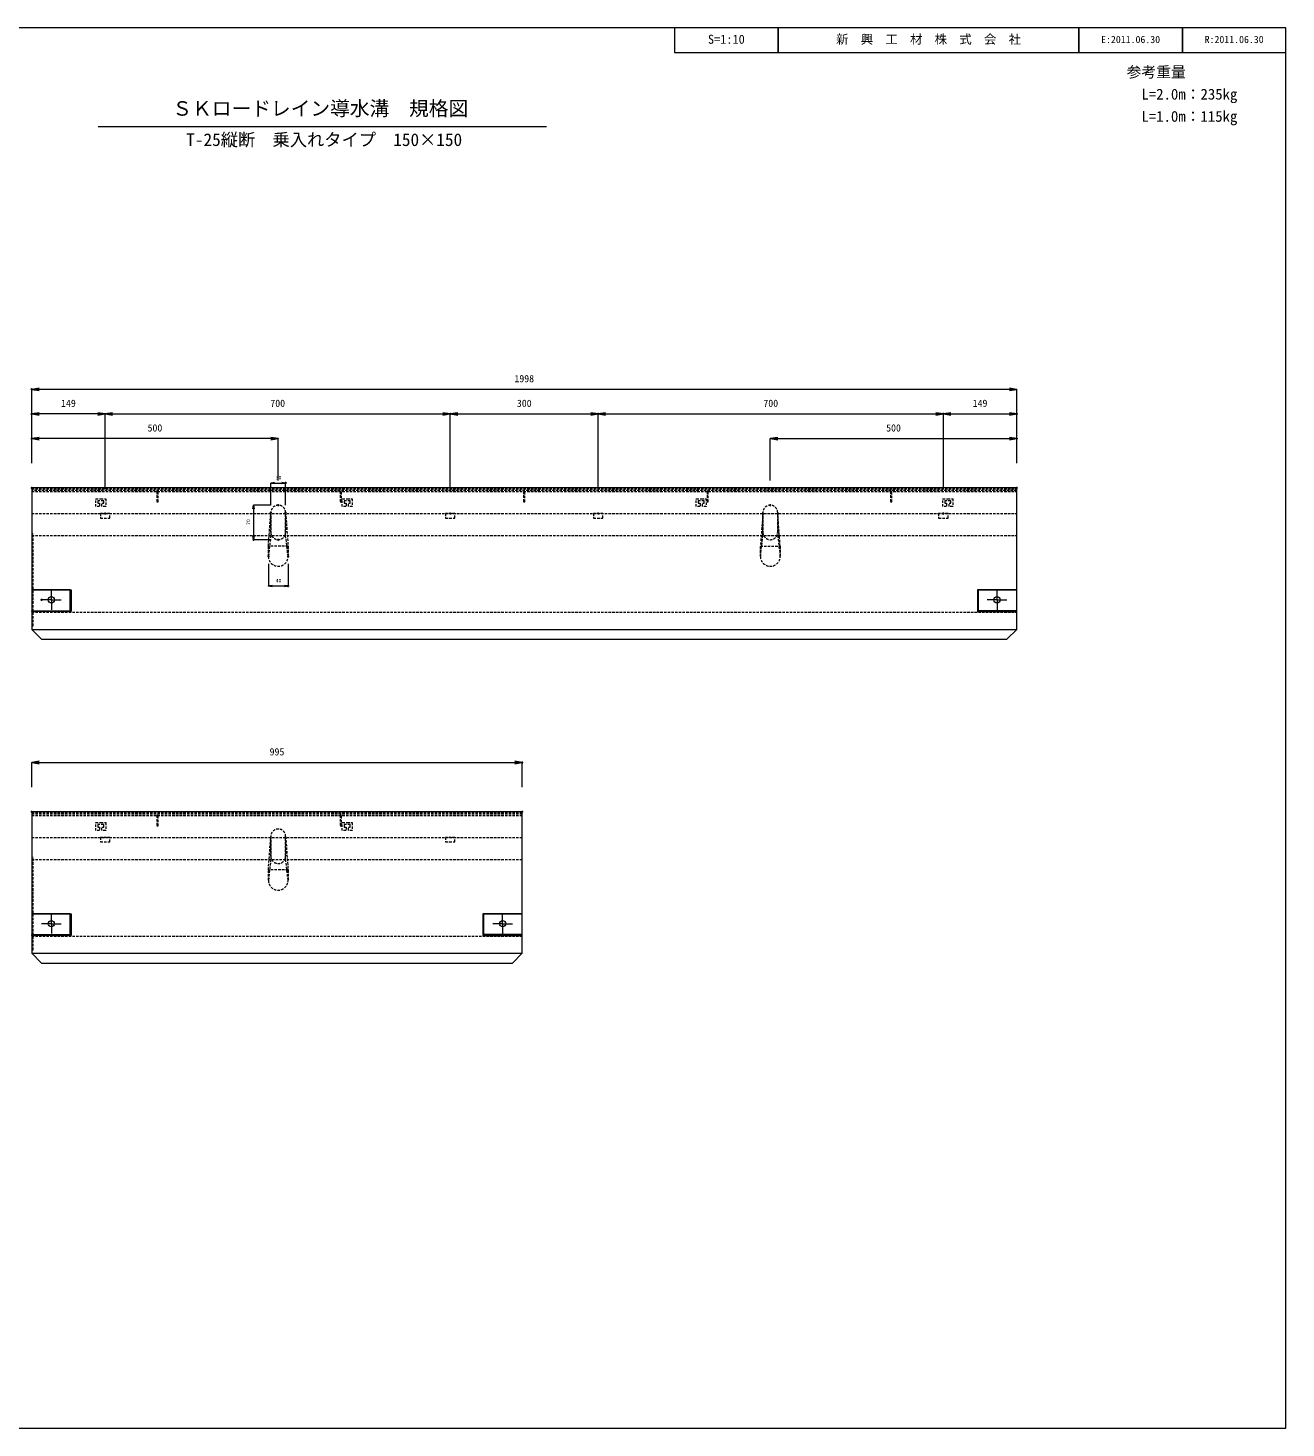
# Model space of a CAD drawing. Units: millimetres, scale not verified. Extents: x -1945 to 1945, y -1420 to 1420.
# Drawn here: x -607 to 1945, y -1420 to 1420 of the extents above; entities that cross this region are included whole.
import ezdxf
from ezdxf.enums import TextEntityAlignment as Align

# ---------------------------------------------------------------- set-up
doc = ezdxf.new("R2010")
doc.units = ezdxf.units.MM
doc.header["$LTSCALE"] = 10
doc.header["$PDMODE"] = 32
doc.header["$PDSIZE"] = 2
doc.linetypes.add('USER1', pattern=[0.75, 0.5, -0.25])
doc.layers.add('0-0_0', color=7, linetype='Continuous')
doc.layers.add('0-3_DEFPOINTS', color=7, linetype='Continuous')
for name, color, linetype, lineweight in [('0-1_TITLE', 7, 'Continuous', 18), ('0-2_SUNPO_S10', 3, 'Continuous', 18), ('0-4_KIJUN', 7, 'Continuous', 18), ('0-7_WWAY', 7, 'USER1', 18), ('0-8_WWAY_SUNPO_S10', 3, 'Continuous', 18), ('0-9_WWAY_SUNPO_S5', 3, 'Continuous', 18)]:
    doc.layers.add(name, color=color, linetype=linetype, lineweight=lineweight)
doc.styles.add('ＭＳ ゴシック', font='')
doc.styles.get('ＭＳ ゴシック').set_extended_font_data('MS Gothic')

# ---------------------------------------------------------------- blocks, each defined once
blk = doc.blocks.new('_OPEN')
at = {"layer": '0-0_0'}
blk.add_line((0, 0), (-1, 0), dxfattribs=at)
blk.add_lwpolyline([(-1, 0.1667), (0, 0), (-1, -0.1667)], dxfattribs=at)
blk = doc.blocks.new('D29')
at = {"layer": '0-2_SUNPO_S10'}
for p, q in [((1346, 1957), (1346, 2057)), ((1480, 2057), (1361, 2057)), ((1495, 1905), (1495, 2057))]:
    blk.add_line(p, q, dxfattribs=at)
at = {"layer": '0-3_DEFPOINTS'}
for p in [(1346, 2057), (1346, 1907), (1495, 1855)]:
    blk.add_point(p, dxfattribs=at)
at = {"layer": '0-2_SUNPO_S10', "xscale": 15, "yscale": 15, "rotation": 180}
blk.add_blockref('_OPEN', (1346, 2057), dxfattribs=at)
at = {"layer": '0-2_SUNPO_S10', "xscale": 15, "yscale": 15}
blk.add_blockref('_OPEN', (1495, 2057), dxfattribs=at)
at = {"layer": '0-2_SUNPO_S10', "color": 7, "style": 'ＭＳ ゴシック'}
blk.add_text('149', height=14.66, dxfattribs=at).set_placement((1405.5, 2067), align=Align.BOTTOM_LEFT)
blk = doc.blocks.new('D30')
at = {"layer": '0-2_SUNPO_S10'}
for p, q in [((1495, 1905), (1495, 2057)), ((1510, 2057), (2180, 2057)), ((2195, 1905), (2195, 2057))]:
    blk.add_line(p, q, dxfattribs=at)
at = {"layer": '0-3_DEFPOINTS'}
for p in [(2195, 2057), (1495, 1855), (2195, 1855)]:
    blk.add_point(p, dxfattribs=at)
at = {"layer": '0-2_SUNPO_S10', "xscale": 15, "yscale": 15, "rotation": 180}
blk.add_blockref('_OPEN', (1495, 2057), dxfattribs=at)
at = {"layer": '0-2_SUNPO_S10', "xscale": 15, "yscale": 15}
blk.add_blockref('_OPEN', (2195, 2057), dxfattribs=at)
at = {"layer": '0-2_SUNPO_S10', "color": 7, "style": 'ＭＳ ゴシック'}
blk.add_text('700', height=14.66, dxfattribs=at).set_placement((1830, 2067), align=Align.BOTTOM_LEFT)
blk = doc.blocks.new('D31')
at = {"layer": '0-2_SUNPO_S10'}
for p, q in [((2195, 1905), (2195, 2057)), ((2210, 2057), (2480, 2057)), ((2495, 1905), (2495, 2057))]:
    blk.add_line(p, q, dxfattribs=at)
at = {"layer": '0-3_DEFPOINTS'}
for p in [(2495, 2057), (2195, 1855), (2495, 1855)]:
    blk.add_point(p, dxfattribs=at)
at = {"layer": '0-2_SUNPO_S10', "xscale": 15, "yscale": 15, "rotation": 180}
blk.add_blockref('_OPEN', (2195, 2057), dxfattribs=at)
at = {"layer": '0-2_SUNPO_S10', "xscale": 15, "yscale": 15}
blk.add_blockref('_OPEN', (2495, 2057), dxfattribs=at)
at = {"layer": '0-2_SUNPO_S10', "color": 7, "style": 'ＭＳ ゴシック'}
blk.add_text('300', height=14.66, dxfattribs=at).set_placement((2330, 2067), align=Align.BOTTOM_LEFT)
blk = doc.blocks.new('D32')
at = {"layer": '0-2_SUNPO_S10'}
for p, q in [((2495, 1905), (2495, 2057)), ((2510, 2057), (3180, 2057)), ((3195, 1905), (3195, 2057))]:
    blk.add_line(p, q, dxfattribs=at)
at = {"layer": '0-3_DEFPOINTS'}
for p in [(3195, 2057), (2495, 1855), (3195, 1855)]:
    blk.add_point(p, dxfattribs=at)
at = {"layer": '0-2_SUNPO_S10', "xscale": 15, "yscale": 15, "rotation": 180}
blk.add_blockref('_OPEN', (2495, 2057), dxfattribs=at)
at = {"layer": '0-2_SUNPO_S10', "xscale": 15, "yscale": 15}
blk.add_blockref('_OPEN', (3195, 2057), dxfattribs=at)
at = {"layer": '0-2_SUNPO_S10', "color": 7, "style": 'ＭＳ ゴシック'}
blk.add_text('700', height=14.66, dxfattribs=at).set_placement((2830, 2067), align=Align.BOTTOM_LEFT)
blk = doc.blocks.new('D33')
at = {"layer": '0-2_SUNPO_S10'}
for p, q in [((3195, 1905), (3195, 2057)), ((3210, 2057), (3329, 2057)), ((3344, 1957), (3344, 2057))]:
    blk.add_line(p, q, dxfattribs=at)
at = {"layer": '0-3_DEFPOINTS'}
for p in [(3344, 2057), (3344, 1907), (3195, 1855)]:
    blk.add_point(p, dxfattribs=at)
at = {"layer": '0-2_SUNPO_S10', "xscale": 15, "yscale": 15, "rotation": 180}
blk.add_blockref('_OPEN', (3195, 2057), dxfattribs=at)
at = {"layer": '0-2_SUNPO_S10', "xscale": 15, "yscale": 15}
blk.add_blockref('_OPEN', (3344, 2057), dxfattribs=at)
at = {"layer": '0-2_SUNPO_S10', "color": 7, "style": 'ＭＳ ゴシック'}
blk.add_text('149', height=14.66, dxfattribs=at).set_placement((3254.5, 2067), align=Align.BOTTOM_LEFT)
blk = doc.blocks.new('D34')
at = {"layer": '0-2_SUNPO_S10'}
for p, q in [((1346, 1957), (1346, 2107)), ((3329, 2107), (1361, 2107)), ((3344, 1957), (3344, 2107))]:
    blk.add_line(p, q, dxfattribs=at)
at = {"layer": '0-3_DEFPOINTS'}
for p in [(1346, 2107), (1346, 1907), (3344, 1907)]:
    blk.add_point(p, dxfattribs=at)
at = {"layer": '0-2_SUNPO_S10', "xscale": 15, "yscale": 15, "rotation": 180}
blk.add_blockref('_OPEN', (1346, 2107), dxfattribs=at)
at = {"layer": '0-2_SUNPO_S10', "xscale": 15, "yscale": 15}
blk.add_blockref('_OPEN', (3344, 2107), dxfattribs=at)
at = {"layer": '0-2_SUNPO_S10', "color": 7, "style": 'ＭＳ ゴシック'}
blk.add_text('1998', height=14.66, dxfattribs=at).set_placement((2325, 2117), align=Align.BOTTOM_LEFT)
blk = doc.blocks.new('D35')
at = {"layer": '0-2_SUNPO_S10'}
for p, q in [((1296, 1907), (1246, 1907)), ((1246, 1695), (1246, 1892)), ((1316, 1680), (1246, 1680))]:
    blk.add_line(p, q, dxfattribs=at)
at = {"layer": '0-3_DEFPOINTS'}
for p in [(1246, 1907), (1346, 1907), (1366, 1680)]:
    blk.add_point(p, dxfattribs=at)
at = {"layer": '0-2_SUNPO_S10', "xscale": 15, "yscale": 15}
for p, rotation in [((1246, 1907), 90), ((1246, 1680), 270)]:
    blk.add_blockref('_OPEN', p, dxfattribs=dict(at, rotation=rotation))
at = {"layer": '0-2_SUNPO_S10', "color": 7, "style": 'ＭＳ ゴシック'}
blk.add_text('227', height=14.66, rotation=90, dxfattribs=at).set_placement((1236, 1778.5), align=Align.BOTTOM_LEFT)
blk = doc.blocks.new('D36')
at = {"layer": '0-2_SUNPO_S10'}
for p, q in [((1346, 1300), (1346, 1350)), ((1361, 1350), (2326, 1350)), ((2341, 1300), (2341, 1350))]:
    blk.add_line(p, q, dxfattribs=at)
at = {"layer": '0-3_DEFPOINTS'}
for p in [(2341, 1350), (1346, 1250), (2341, 1250)]:
    blk.add_point(p, dxfattribs=at)
at = {"layer": '0-2_SUNPO_S10', "xscale": 15, "yscale": 15, "rotation": 180}
blk.add_blockref('_OPEN', (1346, 1350), dxfattribs=at)
at = {"layer": '0-2_SUNPO_S10', "xscale": 15, "yscale": 15}
blk.add_blockref('_OPEN', (2341, 1350), dxfattribs=at)
at = {"layer": '0-2_SUNPO_S10', "color": 7, "style": 'ＭＳ ゴシック'}
blk.add_text('995', height=14.66, dxfattribs=at).set_placement((1828.5, 1360), align=Align.BOTTOM_LEFT)
blk = doc.blocks.new('D37')
at = {"layer": '0-3_DEFPOINTS'}
for p in [(1346, 2007), (1346, 1907), (1846, 1872)]:
    blk.add_point(p, dxfattribs=at)
at = {"layer": '0-8_WWAY_SUNPO_S10'}
for p, q in [((1346, 1957), (1346, 2007)), ((1831, 2007), (1361, 2007)), ((1846, 1922), (1846, 2007))]:
    blk.add_line(p, q, dxfattribs=at)
at = {"layer": '0-8_WWAY_SUNPO_S10', "xscale": 15, "yscale": 15, "rotation": 180}
blk.add_blockref('_OPEN', (1346, 2007), dxfattribs=at)
at = {"layer": '0-8_WWAY_SUNPO_S10', "xscale": 15, "yscale": 15}
blk.add_blockref('_OPEN', (1846, 2007), dxfattribs=at)
at = {"layer": '0-8_WWAY_SUNPO_S10', "color": 7, "style": 'ＭＳ ゴシック'}
blk.add_text('500', height=14.66, dxfattribs=at).set_placement((1581, 2017), align=Align.BOTTOM_LEFT)
blk = doc.blocks.new('D38')
at = {"layer": '0-3_DEFPOINTS'}
for p in [(3344, 2007), (3344, 1907), (2844, 1872)]:
    blk.add_point(p, dxfattribs=at)
at = {"layer": '0-8_WWAY_SUNPO_S10'}
for p, q in [((2844, 1922), (2844, 2007)), ((2859, 2007), (3329, 2007)), ((3344, 1957), (3344, 2007))]:
    blk.add_line(p, q, dxfattribs=at)
at = {"layer": '0-8_WWAY_SUNPO_S10', "xscale": 15, "yscale": 15, "rotation": 180}
blk.add_blockref('_OPEN', (2844, 2007), dxfattribs=at)
at = {"layer": '0-8_WWAY_SUNPO_S10', "xscale": 15, "yscale": 15}
blk.add_blockref('_OPEN', (3344, 2007), dxfattribs=at)
at = {"layer": '0-8_WWAY_SUNPO_S10', "color": 7, "style": 'ＭＳ ゴシック'}
blk.add_text('500', height=14.66, dxfattribs=at).set_placement((3079, 2017), align=Align.BOTTOM_LEFT)
blk = doc.blocks.new('D42')
at = {"layer": '0-3_DEFPOINTS'}
for p in [(1861, 1917), (1831, 1857), (1861, 1857)]:
    blk.add_point(p, dxfattribs=at)
at = {"layer": '0-9_WWAY_SUNPO_S5'}
for p, q in [((1831, 1872), (1831, 1917)), ((1838.5, 1917), (1853.5, 1917)), ((1861, 1872), (1861, 1917))]:
    blk.add_line(p, q, dxfattribs=at)
at = {"layer": '0-9_WWAY_SUNPO_S5', "xscale": 7.5, "yscale": 7.5, "rotation": 180}
blk.add_blockref('_OPEN', (1831, 1917), dxfattribs=at)
at = {"layer": '0-9_WWAY_SUNPO_S5', "xscale": 7.5, "yscale": 7.5}
blk.add_blockref('_OPEN', (1861, 1917), dxfattribs=at)
at = {"layer": '0-9_WWAY_SUNPO_S5', "color": 7, "style": 'ＭＳ ゴシック'}
blk.add_text('30', height=7.33, dxfattribs=at).set_placement((1841, 1922), align=Align.BOTTOM_LEFT)
blk = doc.blocks.new('D43')
at = {"layer": '0-3_DEFPOINTS'}
for p in [(1826, 1768.07), (1866, 1768.07), (1866, 1708.07)]:
    blk.add_point(p, dxfattribs=at)
at = {"layer": '0-9_WWAY_SUNPO_S5'}
for p, q in [((1826, 1753.07), (1826, 1708.07)), ((1866, 1753.07), (1866, 1708.07)), ((1833.5, 1708.07), (1858.5, 1708.07))]:
    blk.add_line(p, q, dxfattribs=at)
at = {"layer": '0-9_WWAY_SUNPO_S5', "xscale": 7.5, "yscale": 7.5, "rotation": 180}
blk.add_blockref('_OPEN', (1826, 1708.07), dxfattribs=at)
at = {"layer": '0-9_WWAY_SUNPO_S5', "xscale": 7.5, "yscale": 7.5}
blk.add_blockref('_OPEN', (1866, 1708.07), dxfattribs=at)
at = {"layer": '0-9_WWAY_SUNPO_S5', "color": 7, "style": 'ＭＳ ゴシック'}
blk.add_text('40', height=7.331, dxfattribs=at).set_placement((1841, 1713.07), align=Align.BOTTOM_LEFT)
blk = doc.blocks.new('D44')
at = {"layer": '0-3_DEFPOINTS'}
for p in [(1846, 1872), (1796, 1802), (1846, 1802)]:
    blk.add_point(p, dxfattribs=at)
at = {"layer": '0-9_WWAY_SUNPO_S5'}
for p, q in [((1831, 1872), (1796, 1872)), ((1796, 1864.5), (1796, 1809.5)), ((1831, 1802), (1796, 1802))]:
    blk.add_line(p, q, dxfattribs=at)
at = {"layer": '0-9_WWAY_SUNPO_S5', "xscale": 7.5, "yscale": 7.5}
for p, rotation in [((1796, 1872), 90), ((1796, 1802), 270)]:
    blk.add_blockref('_OPEN', p, dxfattribs=dict(at, rotation=rotation))
at = {"layer": '0-9_WWAY_SUNPO_S5', "color": 7, "style": 'ＭＳ ゴシック'}
blk.add_text('70', height=7.33, rotation=90, dxfattribs=at).set_placement((1791, 1832), align=Align.BOTTOM_LEFT)
blk = doc.blocks.new('A$C71372EF8')
at = {"layer": '0-4_KIJUN', "color": 5, "linetype": 'USER1'}
blk.add_line((0, 44.5), (1998, 44.5), dxfattribs=at)
for points in [[(0, 47), (0, 0), (1998, 0), (1998, 47)], [(134, 26), (134, 21), (137.5, 21), (137.5, 14), (130, 14), (130, 30), (140, 30), (150, 30), (150, 14), (142.5, 14), (142.5, 21), (146, 21), (146, 26)], [(253.75, 44.5), (253.75, 23.5), (256.25, 23.5), (256.25, 44.5)], [(625.75, 44.5), (625.75, 23.5), (628.25, 23.5), (628.25, 44.5)], [(634, 26), (634, 21), (637.5, 21), (637.5, 14), (630, 14), (630, 30), (640, 30), (650, 30), (650, 14), (642.5, 14), (642.5, 21), (646, 21), (646, 26)], [(997.75, 44.5), (997.75, 23.5), (1000.25, 23.5), (1000.25, 44.5)], [(1352, 26), (1352, 21), (1355.5, 21), (1355.5, 14), (1348, 14), (1348, 30), (1358, 30), (1368, 30), (1368, 14), (1360.5, 14), (1360.5, 21), (1364, 21), (1364, 26)], [(1369.75, 44.5), (1369.75, 23.5), (1372.25, 23.5), (1372.25, 44.5)], [(1741.75, 44.5), (1741.75, 23.5), (1744.25, 23.5), (1744.25, 44.5)], [(1852, 26), (1852, 21), (1855.5, 21), (1855.5, 14), (1848, 14), (1848, 30), (1858, 30), (1868, 30), (1868, 14), (1860.5, 14), (1860.5, 21), (1864, 21), (1864, 26)]]:
    blk.add_lwpolyline(points, close=True, dxfattribs=at)
blk = doc.blocks.new('A$C79E124F7')
at = {"layer": '0-4_KIJUN', "color": 5, "linetype": 'USER1'}
blk.add_line((0, 44.5), (995, 44.5), dxfattribs=at)
for points in [[(0, 47), (0, 0), (995, 0), (995, 47)], [(134, 26), (134, 21), (137.5, 21), (137.5, 14), (130, 14), (130, 30), (140, 30), (150, 30), (150, 14), (142.5, 14), (142.5, 21), (146, 21), (146, 26)], [(253.75, 44.5), (253.75, 23.5), (256.25, 23.5), (256.25, 44.5)], [(625.75, 44.5), (625.75, 23.5), (628.25, 23.5), (628.25, 44.5)], [(634, 26), (634, 21), (637.5, 21), (637.5, 14), (630, 14), (630, 30), (640, 30), (650, 30), (650, 14), (642.5, 14), (642.5, 21), (646, 21), (646, 26)]]:
    blk.add_lwpolyline(points, close=True, dxfattribs=at)

msp = doc.modelspace()

# ---------------------------------------------------------------- linework, layer by layer
at = {"layer": '0-1_TITLE', "color": 1}
msp.add_line((-464.23, 1220), (445.32, 1220), dxfattribs=at)
at = {"layer": '0-1_TITLE', "color": 2}
msp.add_lwpolyline([(-1945, -1420), (1945, -1420), (1945, 1420), (-1945, 1420)], close=True, dxfattribs=at)
msp.add_lwpolyline([(-1945, -1420), (1945, -1420), (1945, 1420), (-1945, 1420)], close=True, dxfattribs=at)
at = {"layer": '0-1_TITLE', "color": 1}
for points in [[(705, 1420), (705, 1370), (915, 1370), (915, 1420)], [(915, 1420), (915, 1370), (1525, 1370), (1525, 1420)], [(1525, 1420), (1525, 1370), (1735, 1370), (1735, 1420)], [(1735, 1420), (1735, 1370), (1945, 1370), (1945, 1420)]]:
    msp.add_lwpolyline(points, close=True, dxfattribs=at)
at = {"layer": '0-4_KIJUN', "linetype": 'USER1'}
for p, q in [((-599, 485), (1399, 485)), ((-599, 435), (1399, 435)), ((-599, 390.52), (1399, 390.52)), ((-599, 235), (1399, 235)), ((-599, -172), (396, -172)), ((-599, -222), (396, -222)), ((-599, -266.48), (396, -266.48)), ((-599, -422), (396, -422))]:
    msp.add_line(p, q, dxfattribs=at)
at = {"layer": '0-4_KIJUN'}
for p, q in [((-559, 260), (-579, 260)), ((-559, 260), (-559, 280)), ((-559, 260), (-559, 240)), ((-559, 260), (-539, 260)), ((1359, 260), (1339, 260)), ((1359, 260), (1359, 280)), ((1359, 260), (1379, 260)), ((1359, 260), (1359, 240)), ((-599, 200), (1399, 200)), ((-559, -397), (-579, -397)), ((-559, -397), (-559, -377)), ((-559, -397), (-559, -417)), ((-559, -397), (-539, -397)), ((356, -397), (336, -397)), ((356, -397), (356, -377)), ((356, -397), (376, -397)), ((356, -397), (356, -417)), ((-599, -457), (396, -457))]:
    msp.add_line(p, q, dxfattribs=at)
for points in [[(-579, 180), (1379, 180), (1399, 200), (1399, 487), (-599, 487), (-599, 200)], [(-599, 280), (-519, 280), (-519, 236), (-599, 236), (-599, 238), (-521, 238), (-521, 280)], [(1399, 280), (1319, 280), (1319, 236), (1399, 236), (1399, 238), (1321, 238), (1321, 280)], [(-579, -477), (376, -477), (396, -457), (396, -170), (-599, -170), (-599, -457)], [(-599, -377), (-519, -377), (-519, -421), (-599, -421), (-599, -419), (-521, -419), (-521, -377)], [(396, -377), (316, -377), (316, -421), (396, -421), (396, -419), (318, -419), (318, -377)]]:
    msp.add_lwpolyline(points, close=True, dxfattribs=at)
at = {"layer": '0-4_KIJUN', "linetype": 'USER1'}
for points in [[(-459.5, 426), (-440.5, 426), (-440.5, 435), (-459.5, 435)], [(240.5, 426), (259.5, 426), (259.5, 435), (240.5, 435)], [(540.5, 426), (559.5, 426), (559.5, 435), (540.5, 435)], [(1240.5, 426), (1259.5, 426), (1259.5, 435), (1240.5, 435)], [(-459.5, -231), (-440.5, -231), (-440.5, -222), (-459.5, -222)], [(240.5, -231), (259.5, -231), (259.5, -222), (240.5, -222)]]:
    msp.add_lwpolyline(points, close=True, dxfattribs=at)
at = {"layer": '0-4_KIJUN', "color": 3, "linetype": 'USER1'}
for points in [[(-599, 206), (-595.8, 207), (-595.8, 394), (-599, 395)], [(-599, -451), (-595.8, -450), (-595.8, -263), (-599, -262)]]:
    msp.add_lwpolyline(points, close=True, dxfattribs=at)
at = {"layer": '0-4_KIJUN'}
for centre in [(-559, 260), (1359, 260), (-559, -397), (356, -397)]:
    msp.add_circle(centre, 6.35, dxfattribs=at)
at = {"layer": '0-7_WWAY'}
for p, q in [((-114, 397), (-114, 437)), ((-84, 437), (-84, 397)), ((884, 437), (884, 397)), ((914, 397), (914, 437)), ((-119, 368.96), (-119, 348.07)), ((919, 368.96), (919, 348.07)), ((-114, -260), (-114, -220)), ((-84, -220), (-84, -260)), ((-119, -288.04), (-119, -308.93))]:
    msp.add_line(p, q, dxfattribs=at)
for points in [[(-114, 390.61), (-119, 348.07), (-119, 368.96), (-114, 437)], [(-84, 437), (-79, 368.96), (-79, 348.07), (-84, 390.61)], [(884, 437), (879, 368.96), (879, 348.07), (884, 390.61)], [(914, 390.61), (919, 348.07), (919, 368.96), (914, 437)], [(-114, -266.39), (-119, -308.93), (-119, -288.04), (-114, -220)], [(-84, -220), (-79, -288.04), (-79, -308.93), (-84, -266.39)]]:
    msp.add_lwpolyline(points, close=True, dxfattribs=at)
for points in [[(-79, 348.07), (-79, 368.96), (-119, 368.96)], [(879, 348.07), (879, 368.96), (919, 368.96)], [(-79, -308.93), (-79, -288.04), (-119, -288.04)]]:
    msp.add_lwpolyline(points, dxfattribs=at)
for centre, radius, start, end in [((-99, 437), 15, 0, 180), ((899, 437), 15, 360, 180), ((-99, 397), 15, 180, 0), ((899, 397), 15, 180, 0), ((-99, 348.07), 20, 180, 0), ((899, 348.07), 20, 180, 0), ((-99, -220), 15, 360, 180), ((-99, -260), 15, 180, 0), ((-99, -308.93), 20, 180, 0)]:
    msp.add_arc(centre, radius, start, end, dxfattribs=at)

# ---------------------------------------------------------------- block references
at = {"layer": '0-2_SUNPO_S10'}
for name in ['D34', 'D29', 'D30', 'D31', 'D32', 'D33', 'D35', 'D36']:
    msp.add_blockref(name, (-1945, -1420), dxfattribs=at)
at = {"layer": '0-4_KIJUN'}
for name, p in [('A$C71372EF8', (-599, 435)), ('A$C79E124F7', (-599, -222))]:
    msp.add_blockref(name, p, dxfattribs=at)
at = {"layer": '0-8_WWAY_SUNPO_S10'}
for name in ['D37', 'D38']:
    msp.add_blockref(name, (-1945, -1420), dxfattribs=at)
at = {"layer": '0-9_WWAY_SUNPO_S5'}
for name in ['D42', 'D44', 'D43']:
    msp.add_blockref(name, (-1945, -1420), dxfattribs=at)

# ---------------------------------------------------------------- texts
at = {"layer": '0-1_TITLE', "style": 'ＭＳ ゴシック'}
for s, height, p in [('S=1:10', 18.33, (772.5, 1382.5)), ('新\u3000興\u3000工\u3000材\u3000株\u3000式\u3000会\u3000社', 18.33, (1032.5, 1382.5)), ('E:2011.06.30', 14.66, (1570, 1385)), ('R:2011.06.30', 14.66, (1780, 1385)), ('参考重量', 21.99, (1621.81, 1313.16)), ('\u3000L=2.0m：235kg', 21.99, (1621.81, 1268.16)), ('ＳＫロードレイン導水溝\u3000規格図', 29.33, (-313.8, 1233.38)), ('\u3000L=1.0m：115kg', 21.99, (1621.81, 1223.16)), ('T-25縦断\u3000乗入れタイプ\u3000150×150', 25.66, (-285.43, 1172.87))]:
    msp.add_text(s, height=height, dxfattribs=at).set_placement(p, align=Align.BOTTOM_LEFT)

doc.saveas('drawing.dxf')
